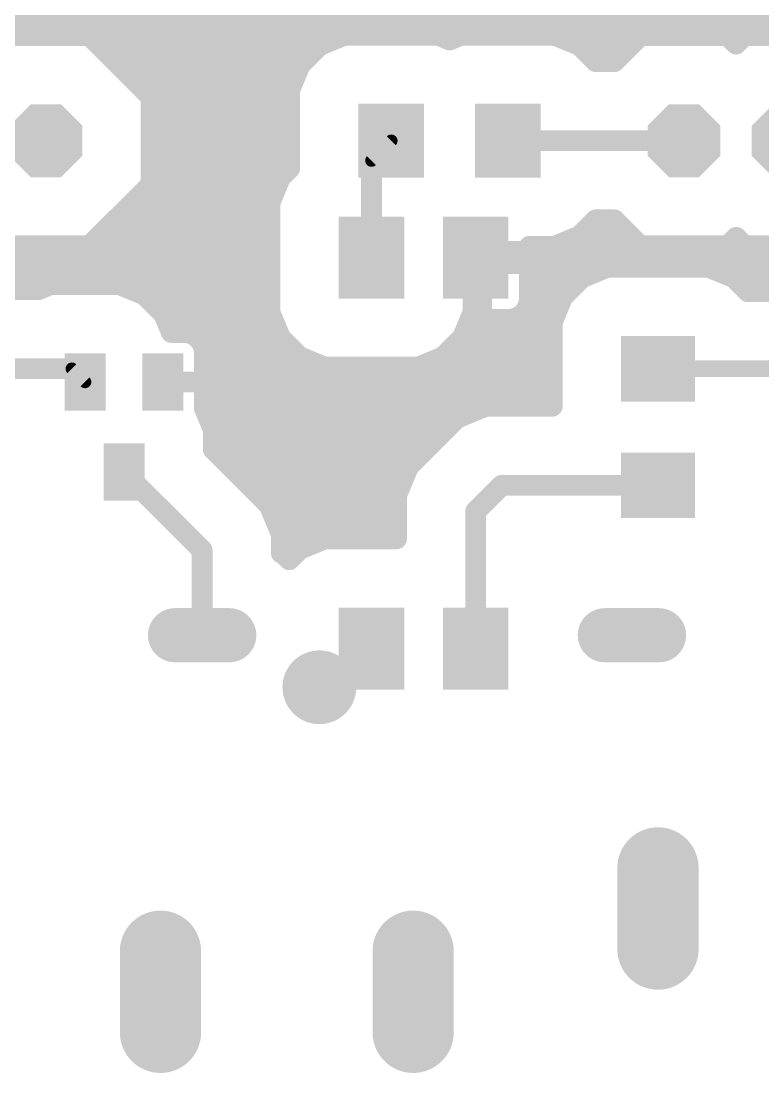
# Model space of a CAD drawing. Header units: millimetres. Extents: x 0 to 653, y 0 to 287.
# Drawn here: x 365.84 to 383.93, y 220.08 to 245.74 of the extents above; entities that cross this region are included whole.
import ezdxf

# ---------------------------------------------------------------- set-up
doc = ezdxf.new("R2010")
doc.units = ezdxf.units.MM
for name, color, linetype in [('1', 7, 'Continuous'), ('17', 7, 'Continuous'), ('18', 7, 'Continuous')]:
    doc.layers.add(name, color=color, linetype=linetype)

# ---------------------------------------------------------------- blocks, each defined once
blk = doc.blocks.new('LONGP100')
at = {"const_width": 1}
blk.add_lwpolyline([(-0.5, 0), (0.5, 0)], dxfattribs=at)
at = {"const_width": 0.5}
for points in [[(-0.5, 0.25, 1), (-0.5, -0.25)], [(0.5, -0.25, 1), (0.5, 0.25)]]:
    blk.add_lwpolyline(points, format="xyb", dxfattribs=at)
blk = doc.blocks.new('OCTAGONP')
at = {"const_width": 0.5}
blk.add_lwpolyline([(-0.25, -0.1036), (-0.25, 0.1036), (-0.1036, 0.25), (0.1036, 0.25), (0.25, 0.1036), (0.25, -0.1036), (0.1036, -0.25), (-0.1036, -0.25), (-0.25, -0.1036), (-0.25, 0.1036)], dxfattribs=at)
blk = doc.blocks.new('RECT')
blk.add_solid([(-0.5, -0.5), (0.5, -0.5), (-0.5, 0.5), (0.5, 0.5)])
blk = doc.blocks.new('ROUNDV')
at = {"const_width": 0.5}
blk.add_lwpolyline([(0, -0.25, 1), (0, 0.25, 1), (0, -0.25)], format="xyb", dxfattribs=at)

msp = doc.modelspace()

# ---------------------------------------------------------------- linework, layer by layer
at = {"layer": '1'}
for points, const_width in [([(407.982, 245.997), (262.943, 245.997)], 0.508), ([(411.295, 245.489), (262.943, 245.489)], 0.508), ([(365.386, 245.387), (367.511, 245.387)], 0.508), ([(367.511, 245.387), (369.014, 243.885)], 0.508), ([(373.119, 245.145), (373.735, 245.4)], 0.508), ([(373.735, 245.4), (376.002, 245.4)], 0.508), ([(376.002, 245.4), (376.291, 245.28)], 0.508), ([(376.291, 245.28), (376.579, 245.4)], 0.508), ([(376.579, 245.4), (378.846, 245.4)], 0.508), ([(378.846, 245.4), (379.462, 245.145)], 0.508), ([(380.308, 244.752), (380.943, 245.387)], 0.508), ([(380.943, 245.387), (383.068, 245.387)], 0.508), ([(383.068, 245.387), (383.276, 245.18)], 0.508), ([(383.276, 245.18), (383.483, 245.387)], 0.508), ([(383.483, 245.387), (385.608, 245.387)], 0.508), ([(372.648, 244.673), (373.119, 245.145)], 0.508), ([(379.462, 245.145), (379.855, 244.752)], 0.508), ([(372.955, 244.981), (367.917, 244.981)], 0.508), ([(380.537, 244.981), (379.626, 244.981)], 0.508), ([(372.392, 244.057), (372.648, 244.673)], 0.508), ([(379.855, 244.752), (380.308, 244.752)], 0.508), ([(372.565, 244.473), (368.425, 244.473)], 0.508), ([(372.392, 243.965), (368.933, 243.965)], 0.508), ([(369.014, 243.885), (369.014, 241.759)], 0.508), ([(372.392, 242.149), (372.392, 244.057)], 0.508), ([(372.392, 243.457), (369.014, 243.457)], 0.508), ([(372.392, 242.949), (369.014, 242.949)], 0.508), ([(382.006, 242.822), (377.713, 242.822)], 0.508), ([(374.869, 242.822), (374.386, 242.339)], 0.305), ([(372.392, 242.441), (369.014, 242.441)], 0.508), ([(374.386, 242.339), (374.386, 239.972)], 0.508), ([(372.165, 241.922), (372.392, 242.149)], 0.508), ([(372.176, 241.933), (369.014, 241.933)], 0.508), ([(371.909, 241.305), (372.165, 241.922)], 0.508), ([(369.014, 241.759), (367.511, 240.257)], 0.508), ([(371.959, 241.425), (368.679, 241.425)], 0.508), ([(371.909, 238.638), (371.909, 241.305)], 0.508), ([(371.909, 240.917), (368.171, 240.917)], 0.508), ([(379.855, 240.892), (379.462, 240.499)], 0.508), ([(380.308, 240.892), (379.855, 240.892)], 0.508), ([(380.943, 240.257), (380.308, 240.892)], 0.508), ([(367.511, 240.257), (365.386, 240.257)], 0.508), ([(371.909, 240.409), (367.663, 240.409)], 0.508), ([(378.846, 240.244), (378.234, 240.244)], 0.508), ([(378.234, 240.244), (378.234, 240.118)], 0.508), ([(379.462, 240.499), (378.846, 240.244)], 0.508), ([(380.791, 240.409), (379.244, 240.409)], 0.508), ([(383.068, 240.257), (380.943, 240.257)], 0.508), ([(383.276, 240.464), (383.068, 240.257)], 0.508), ([(383.331, 240.409), (383.221, 240.409)], 0.508), ([(383.483, 240.257), (383.276, 240.464)], 0.508), ([(385.608, 240.257), (383.483, 240.257)], 0.508), ([(378.234, 240.118), (377.072, 240.118)], 0.508), ([(377.072, 240.118), (377.072, 239.826)], 0.508), ([(371.909, 239.901), (358.974, 239.901)], 0.508), ([(377.072, 239.826), (376.862, 239.826)], 0.508), ([(376.862, 239.826), (376.862, 238.638)], 0.508), ([(390.007, 239.901), (377.072, 239.901)], 0.508), ([(377.072, 239.826), (378.234, 239.826)], 0.508), ([(377.072, 238.464), (377.072, 239.826)], 0.508), ([(378.234, 239.826), (378.234, 238.905)], 0.508), ([(379.52, 239.48), (380.136, 239.735)], 0.508), ([(380.136, 239.735), (382.606, 239.735)], 0.508), ([(382.606, 239.735), (383.222, 239.48)], 0.508), ([(379.048, 239.009), (379.52, 239.48)], 0.508), ([(383.222, 239.48), (383.563, 239.139)], 0.508), ([(371.909, 239.393), (365.212, 239.393)], 0.508), ([(366.27, 239.189), (366.57, 239.313)], 0.508), ([(366.57, 239.313), (368.237, 239.313)], 0.508), ([(368.237, 239.313), (368.853, 239.058)], 0.508), ([(377.072, 239.393), (376.862, 239.393)], 0.508), ([(379.432, 239.393), (378.234, 239.393)], 0.508), ([(390.007, 239.393), (383.309, 239.393)], 0.508), ([(365.415, 239.189), (366.27, 239.189)], 0.508), ([(368.853, 239.058), (369.324, 238.587)], 0.508), ([(378.793, 238.392), (379.048, 239.009)], 0.508), ([(383.563, 239.139), (384.245, 239.139)], 0.508), ([(371.909, 238.885), (369.026, 238.885)], 0.508), ([(377.072, 238.885), (376.862, 238.885)], 0.508), ([(378.199, 238.776), (378.132, 238.66)], 0.508), ([(378.234, 238.905), (378.199, 238.776)], 0.508), ([(378.997, 238.885), (378.228, 238.885)], 0.508), ([(369.324, 238.587), (369.507, 238.145)], 0.508), ([(372.165, 238.022), (371.909, 238.638)], 0.508), ([(376.862, 238.638), (376.607, 238.022)], 0.508), ([(377.793, 238.464), (377.072, 238.464)], 0.508), ([(377.922, 238.499), (377.793, 238.464)], 0.508), ([(378.038, 238.565), (377.922, 238.499)], 0.508), ([(378.132, 238.66), (378.038, 238.565)], 0.508), ([(372.018, 238.377), (369.411, 238.377)], 0.508), ([(378.793, 238.377), (376.754, 238.377)], 0.508), ([(378.793, 236.345), (378.793, 238.392)], 0.508), ([(369.507, 238.145), (369.87, 238.145)], 0.508), ([(369.87, 238.145), (369.999, 238.11)], 0.508), ([(369.999, 238.11), (370.115, 238.043)], 0.508), ([(370.115, 238.043), (370.21, 237.949)], 0.508), ([(370.21, 237.949), (370.277, 237.833)], 0.508), ([(372.636, 237.551), (372.165, 238.022)], 0.508), ([(376.607, 238.022), (376.135, 237.551)], 0.508), ([(372.318, 237.869), (370.256, 237.869)], 0.508), ([(370.277, 237.833), (370.311, 237.704)], 0.508), ([(370.311, 237.704), (370.311, 236.937)], 0.508), ([(378.793, 237.869), (376.454, 237.869)], 0.508), ([(373.252, 237.296), (372.636, 237.551)], 0.508), ([(376.135, 237.551), (375.519, 237.296)], 0.508), ([(363.273, 237.259), (367.081, 237.259)], 0.508), ([(373.094, 237.361), (370.311, 237.361)], 0.508), ([(375.519, 237.296), (373.252, 237.296)], 0.508), ([(378.793, 237.361), (375.677, 237.361)], 0.508), ([(381.371, 237.259), (385.179, 237.259)], 0.406), ([(367.081, 237.259), (367.403, 236.937)], 0.305), ([(370.311, 236.937), (369.613, 236.937)], 0.508), ([(369.613, 236.937), (369.613, 236.937)], 0.508), ([(369.613, 236.937), (370.311, 236.937)], 0.508), ([(370.311, 236.937), (370.311, 236.298)], 0.508), ([(378.793, 236.853), (370.311, 236.853)], 0.508), ([(377.176, 236.345), (370.311, 236.345)], 0.508), ([(370.311, 236.298), (370.53, 235.77)], 0.508), ([(376.467, 236.051), (377.177, 236.345)], 0.508), ([(377.177, 236.345), (378.793, 236.345)], 0.508), ([(375.289, 234.873), (376.467, 236.051)], 0.508), ([(376.253, 235.837), (370.502, 235.837)], 0.508), ([(370.53, 235.77), (370.53, 235.291)], 0.508), ([(375.745, 235.329), (370.53, 235.329)], 0.508), ([(370.53, 235.291), (371.895, 233.925)], 0.508), ([(374.995, 234.164), (375.289, 234.873)], 0.508), ([(370.258, 232.832), (368.353, 234.737)], 0.508), ([(375.267, 234.821), (370.999, 234.821)], 0.508), ([(376.926, 233.78), (377.561, 234.415)], 0.508), ([(381.371, 234.415), (377.561, 234.415)], 0.508), ([(375.057, 234.313), (371.507, 234.313)], 0.508), ([(374.995, 233.108), (374.995, 234.164)], 0.508), ([(371.895, 233.925), (372.189, 233.216)], 0.508), ([(374.995, 233.805), (371.945, 233.805)], 0.508), ([(376.926, 230.432), (376.926, 233.78)], 0.508), ([(374.995, 233.297), (372.155, 233.297)], 0.508), ([(372.189, 233.216), (372.189, 232.76)], 0.508), ([(372.636, 232.853), (373.252, 233.108)], 0.508), ([(373.252, 233.108), (374.995, 233.108)], 0.508), ([(370.258, 230.757), (370.258, 232.832)], 0.508), ([(372.382, 232.599), (372.636, 232.853)], 0.508), ([(372.572, 232.789), (372.189, 232.789)], 0.508), ([(372.189, 232.76), (372.242, 232.738)], 0.508), ([(372.242, 232.738), (372.382, 232.599)], 0.508), ([(374.061, 230.432), (373.116, 229.487)], 0.406), ([(374.386, 230.432), (374.061, 230.432)], 0.406)]:
    msp.add_lwpolyline(points, dxfattribs=dict(at, const_width=const_width))
for points, const_width in [([(367.421, 245.298, -1), (367.601, 245.477)], 0.254), ([(367.511, 245.514, -1), (367.511, 245.26)], 0.254), ([(373.735, 245.273, -1), (373.735, 245.527)], 0.254), ([(373.687, 245.517, -1), (373.784, 245.283)], 0.254), ([(375.954, 245.283, -1), (376.051, 245.517)], 0.254), ([(376.002, 245.527, -1), (376.002, 245.273)], 0.254), ([(376.579, 245.273, -1), (376.579, 245.527)], 0.254), ([(376.531, 245.517, -1), (376.628, 245.283)], 0.254), ([(378.798, 245.283, -1), (378.895, 245.517)], 0.254), ([(378.846, 245.527, -1), (378.846, 245.273)], 0.254), ([(380.943, 245.26, -1), (380.943, 245.514)], 0.254), ([(380.853, 245.477, -1), (381.033, 245.298)], 0.254), ([(382.979, 245.298, -1), (383.158, 245.477)], 0.254), ([(383.068, 245.514, -1), (383.068, 245.26)], 0.254), ([(383.483, 245.26, -1), (383.483, 245.514)], 0.254), ([(383.393, 245.477, -1), (383.573, 245.298)], 0.254), ([(373.168, 245.027, -1), (373.071, 245.262)], 0.254), ([(373.029, 245.234, -1), (373.209, 245.055)], 0.254), ([(376.339, 245.163, -1), (376.242, 245.398)], 0.254), ([(376.339, 245.398, -1), (376.242, 245.163)], 0.254), ([(379.373, 245.055, -1), (379.552, 245.234)], 0.254), ([(379.511, 245.262, -1), (379.414, 245.027)], 0.254), ([(383.366, 245.09, -1), (383.186, 245.27)], 0.254), ([(383.366, 245.27, -1), (383.186, 245.09)], 0.254), ([(367.917, 244.854, -1), (367.917, 245.108)], 0.254), ([(372.955, 245.108, -1), (372.955, 244.854)], 0.254), ([(379.626, 244.854, -1), (379.626, 245.108)], 0.254), ([(380.537, 245.108, -1), (380.537, 244.854)], 0.254), ([(372.737, 244.583, -1), (372.558, 244.763)], 0.254), ([(372.53, 244.722, -1), (372.765, 244.624)], 0.254), ([(379.855, 244.625, -1), (379.855, 244.879)], 0.254), ([(379.944, 244.842, -1), (379.765, 244.663)], 0.254), ([(380.398, 244.663, -1), (380.218, 244.842)], 0.254), ([(380.308, 244.879, -1), (380.308, 244.625)], 0.254), ([(368.425, 244.346, -1), (368.425, 244.6)], 0.254), ([(372.565, 244.6, -1), (372.565, 244.346)], 0.254), ([(368.933, 243.838, -1), (368.933, 244.092)], 0.254), ([(368.887, 243.885, -1), (369.141, 243.885)], 0.254), ([(369.103, 243.974, -1), (368.924, 243.795)], 0.254), ([(372.265, 244.057, -1), (372.519, 244.057)], 0.254), ([(372.51, 244.008, -1), (372.275, 244.106)], 0.254), ([(372.392, 244.092, -1), (372.392, 243.838)], 0.254), ([(369.014, 243.33, -1), (369.014, 243.584)], 0.254), ([(372.392, 243.584, -1), (372.392, 243.33)], 0.254), ([(369.014, 242.822, -1), (369.014, 243.076)], 0.254), ([(372.392, 243.076, -1), (372.392, 242.822)], 0.254), ([(377.713, 242.695, -1), (377.713, 242.949)], 0.254), ([(382.006, 242.949, -1), (382.006, 242.695)], 0.254), ([(374.815, 242.876, -1), (374.923, 242.768)], 0.152), ([(369.014, 242.314, -1), (369.014, 242.568)], 0.254), ([(372.392, 242.568, -1), (372.392, 242.314)], 0.254), ([(374.259, 242.339, -1), (374.513, 242.339)], 0.254), ([(372.303, 242.239, -1), (372.482, 242.06)], 0.254), ([(374.44, 242.285, -1), (374.332, 242.393)], 0.152), ([(369.014, 241.806, -1), (369.014, 242.06)], 0.254), ([(372.254, 241.832, -1), (372.075, 242.011)], 0.254), ([(372.047, 241.97, -1), (372.282, 241.873)], 0.254), ([(372.176, 242.06, -1), (372.176, 241.806)], 0.254), ([(372.519, 242.149, -1), (372.265, 242.149)], 0.254), ([(369.141, 241.759, -1), (368.887, 241.759)], 0.254), ([(368.924, 241.849, -1), (369.103, 241.67)], 0.254), ([(368.679, 241.298, -1), (368.679, 241.552)], 0.254), ([(371.782, 241.305, -1), (372.036, 241.305)], 0.254), ([(371.959, 241.552, -1), (371.959, 241.298)], 0.254), ([(372.027, 241.257, -1), (371.792, 241.354)], 0.254), ([(368.171, 240.79, -1), (368.171, 241.044)], 0.254), ([(371.909, 241.044, -1), (371.909, 240.79)], 0.254), ([(379.855, 240.765, -1), (379.855, 241.019)], 0.254), ([(379.765, 240.981, -1), (379.944, 240.802)], 0.254), ([(380.218, 240.802, -1), (380.398, 240.981)], 0.254), ([(380.308, 241.019, -1), (380.308, 240.765)], 0.254), ([(367.511, 240.384, -1), (367.511, 240.13)], 0.254), ([(367.663, 240.282, -1), (367.663, 240.536)], 0.254), ([(371.909, 240.536, -1), (371.909, 240.282)], 0.254), ([(378.234, 240.117, -1), (378.234, 240.371)], 0.254), ([(378.107, 240.244, -1), (378.361, 240.244)], 0.254), ([(378.846, 240.371, -1), (378.846, 240.117)], 0.254), ([(379.244, 240.282, -1), (379.244, 240.536)], 0.254), ([(379.552, 240.409, -1), (379.373, 240.589)], 0.254), ([(379.414, 240.617, -1), (379.511, 240.382)], 0.254), ([(380.791, 240.536, -1), (380.791, 240.282)], 0.254), ([(380.943, 240.13, -1), (380.943, 240.384)], 0.254), ([(383.068, 240.384, -1), (383.068, 240.13)], 0.254), ([(383.221, 240.282, -1), (383.221, 240.536)], 0.254), ([(383.186, 240.374, -1), (383.366, 240.554)], 0.254), ([(383.186, 240.554, -1), (383.366, 240.374)], 0.254), ([(383.331, 240.536, -1), (383.331, 240.282)], 0.254), ([(383.483, 240.13, -1), (383.483, 240.384)], 0.254), ([(367.601, 240.167, -1), (367.421, 240.346)], 0.254), ([(377.072, 239.991, -1), (377.072, 240.245)], 0.254), ([(376.945, 240.118, -1), (377.199, 240.118)], 0.254), ([(378.361, 240.118, -1), (378.107, 240.118)], 0.254), ([(378.234, 240.245, -1), (378.234, 239.991)], 0.254), ([(378.895, 240.127, -1), (378.798, 240.361)], 0.254), ([(381.033, 240.346, -1), (380.853, 240.167)], 0.254), ([(383.158, 240.167, -1), (382.979, 240.346)], 0.254), ([(383.573, 240.346, -1), (383.393, 240.167)], 0.254), ([(371.909, 240.028, -1), (371.909, 239.774)], 0.254), ([(374.513, 239.972, -1), (374.259, 239.972)], 0.254), ([(376.862, 239.699, -1), (376.862, 239.953)], 0.254), ([(376.735, 239.826, -1), (376.989, 239.826)], 0.254), ([(377.072, 239.774, -1), (377.072, 240.028)], 0.254), ([(377.072, 239.699, -1), (377.072, 239.953)], 0.254), ([(376.945, 239.826, -1), (377.199, 239.826)], 0.254), ([(377.072, 239.953, -1), (377.072, 239.699)], 0.254), ([(378.107, 239.826, -1), (378.361, 239.826)], 0.254), ([(378.234, 239.953, -1), (378.234, 239.699)], 0.254), ([(380.136, 239.608, -1), (380.136, 239.862)], 0.254), ([(380.087, 239.853, -1), (380.184, 239.618)], 0.254), ([(382.557, 239.618, -1), (382.654, 239.853)], 0.254), ([(382.606, 239.862, -1), (382.606, 239.608)], 0.254), ([(377.199, 239.826, -1), (376.945, 239.826)], 0.254), ([(379.43, 239.57, -1), (379.609, 239.39)], 0.254), ([(383.132, 239.39, -1), (383.312, 239.57)], 0.254), ([(366.57, 239.186, -1), (366.57, 239.44)], 0.254), ([(366.521, 239.431, -1), (366.618, 239.196)], 0.254), ([(368.188, 239.196, -1), (368.285, 239.431)], 0.254), ([(368.237, 239.44, -1), (368.237, 239.186)], 0.254), ([(371.909, 239.52, -1), (371.909, 239.266)], 0.254), ([(376.862, 239.266, -1), (376.862, 239.52)], 0.254), ([(377.072, 239.52, -1), (377.072, 239.266)], 0.254), ([(378.234, 239.266, -1), (378.234, 239.52)], 0.254), ([(379.568, 239.363, -1), (379.471, 239.597)], 0.254), ([(379.432, 239.52, -1), (379.432, 239.266)], 0.254), ([(383.27, 239.597, -1), (383.173, 239.363)], 0.254), ([(383.309, 239.266, -1), (383.309, 239.52)], 0.254), ([(366.319, 239.072, -1), (366.222, 239.307)], 0.254), ([(366.27, 239.316, -1), (366.27, 239.062)], 0.254), ([(368.763, 238.968, -1), (368.943, 239.148)], 0.254), ([(368.901, 239.175, -1), (368.804, 238.941)], 0.254), ([(379.138, 238.919, -1), (378.958, 239.098)], 0.254), ([(378.931, 239.057, -1), (379.165, 238.96)], 0.254), ([(383.563, 239.012, -1), (383.563, 239.266)], 0.254), ([(383.653, 239.228, -1), (383.474, 239.049)], 0.254), ([(369.026, 238.758, -1), (369.026, 239.012)], 0.254), ([(371.909, 239.012, -1), (371.909, 238.758)], 0.254), ([(376.862, 238.758, -1), (376.862, 239.012)], 0.254), ([(377.072, 239.012, -1), (377.072, 238.758)], 0.254), ([(378.089, 238.839, -1), (378.309, 238.712)], 0.254), ([(378.228, 238.758, -1), (378.228, 239.012)], 0.254), ([(378.361, 238.905, -1), (378.107, 238.905)], 0.254), ([(378.111, 238.938, -1), (378.356, 238.872)], 0.254), ([(378.997, 239.012, -1), (378.997, 238.758)], 0.254), ([(369.207, 238.538, -1), (369.442, 238.635)], 0.254), ([(369.414, 238.676, -1), (369.235, 238.497)], 0.254), ([(371.792, 238.59, -1), (372.027, 238.687)], 0.254), ([(372.036, 238.638, -1), (371.782, 238.638)], 0.254), ([(376.989, 238.638, -1), (376.735, 238.638)], 0.254), ([(376.745, 238.687, -1), (376.979, 238.59)], 0.254), ([(377.072, 238.337, -1), (377.072, 238.591)], 0.254), ([(377.826, 238.341, -1), (377.76, 238.587)], 0.254), ([(377.793, 238.591, -1), (377.793, 238.337)], 0.254), ([(377.985, 238.389, -1), (377.858, 238.609)], 0.254), ([(377.889, 238.621, -1), (377.955, 238.376)], 0.254), ([(378.127, 238.476, -1), (377.948, 238.655)], 0.254), ([(377.974, 238.675, -1), (378.101, 238.455)], 0.254), ([(378.242, 238.597, -1), (378.022, 238.724)], 0.254), ([(378.042, 238.75, -1), (378.222, 238.57)], 0.254), ([(378.322, 238.743, -1), (378.076, 238.809)], 0.254), ([(369.411, 238.25, -1), (369.411, 238.504)], 0.254), ([(372.018, 238.504, -1), (372.018, 238.25)], 0.254), ([(376.754, 238.25, -1), (376.754, 238.504)], 0.254), ([(377.199, 238.464, -1), (376.945, 238.464)], 0.254), ([(378.666, 238.392, -1), (378.92, 238.392)], 0.254), ([(378.91, 238.344, -1), (378.676, 238.441)], 0.254), ([(378.793, 238.504, -1), (378.793, 238.25)], 0.254), ([(369.507, 238.018, -1), (369.507, 238.272)], 0.254), ([(369.625, 238.194, -1), (369.39, 238.096)], 0.254), ([(369.837, 238.022, -1), (369.903, 238.268)], 0.254), ([(369.87, 238.272, -1), (369.87, 238.018)], 0.254), ([(369.936, 238, -1), (370.063, 238.22)], 0.254), ([(370.032, 238.233, -1), (369.966, 237.988)], 0.254), ([(370.025, 237.954, -1), (370.205, 238.133)], 0.254), ([(370.179, 238.153, -1), (370.052, 237.933)], 0.254), ([(370.1, 237.885, -1), (370.32, 238.012)], 0.254), ([(372.075, 237.933, -1), (372.254, 238.112)], 0.254), ([(372.282, 238.071, -1), (372.047, 237.974)], 0.254), ([(376.724, 237.974, -1), (376.49, 238.071)], 0.254), ([(376.517, 238.112, -1), (376.697, 237.933)], 0.254), ([(370.3, 238.039, -1), (370.12, 237.859)], 0.254), ([(370.256, 237.742, -1), (370.256, 237.996)], 0.254), ([(370.154, 237.8, -1), (370.399, 237.866)], 0.254), ([(370.387, 237.897, -1), (370.167, 237.77)], 0.254), ([(370.184, 237.704, -1), (370.438, 237.704)], 0.254), ([(372.318, 237.996, -1), (372.318, 237.742)], 0.254), ([(376.454, 237.742, -1), (376.454, 237.996)], 0.254), ([(378.793, 237.996, -1), (378.793, 237.742)], 0.254), ([(370.434, 237.737, -1), (370.189, 237.671)], 0.254), ([(372.588, 237.433, -1), (372.685, 237.668)], 0.254), ([(372.726, 237.641, -1), (372.546, 237.461)], 0.254), ([(376.225, 237.461, -1), (376.046, 237.641)], 0.254), ([(376.087, 237.668, -1), (376.184, 237.433)], 0.254), ([(367.081, 237.386, -1), (367.081, 237.132)], 0.254), ([(370.311, 237.234, -1), (370.311, 237.488)], 0.254), ([(373.094, 237.488, -1), (373.094, 237.234)], 0.254), ([(373.252, 237.169, -1), (373.252, 237.423)], 0.254), ([(373.301, 237.413, -1), (373.204, 237.178)], 0.254), ([(375.568, 237.178, -1), (375.471, 237.413)], 0.254), ([(375.519, 237.423, -1), (375.519, 237.169)], 0.254), ([(375.677, 237.234, -1), (375.677, 237.488)], 0.254), ([(378.793, 237.488, -1), (378.793, 237.234)], 0.254), ([(381.371, 237.157, -1), (381.371, 237.361)], 0.203), ([(367.027, 237.205, -1), (367.135, 237.313)], 0.152), ([(369.613, 236.81, -1), (369.613, 237.064)], 0.254), ([(369.568, 236.818, -1), (369.657, 237.056)], 0.254), ([(369.613, 236.81, -1), (369.613, 237.064)], 0.254), ([(369.657, 237.056, -1), (369.569, 236.818)], 0.254), ([(370.184, 236.937, -1), (370.438, 236.937)], 0.254), ([(370.311, 237.064, -1), (370.311, 236.81)], 0.254), ([(370.311, 237.064, -1), (370.311, 236.81)], 0.254), ([(367.457, 236.991, -1), (367.349, 236.883)], 0.152), ([(370.311, 236.726, -1), (370.311, 236.98)], 0.254), ([(370.438, 236.937, -1), (370.184, 236.937)], 0.254), ([(378.793, 236.98, -1), (378.793, 236.726)], 0.254), ([(370.311, 236.218, -1), (370.311, 236.472)], 0.254), ([(370.194, 236.249, -1), (370.429, 236.346)], 0.254), ([(370.438, 236.298, -1), (370.184, 236.298)], 0.254), ([(377.177, 236.218, -1), (377.177, 236.472)], 0.254), ([(377.128, 236.463, -1), (377.225, 236.228)], 0.254), ([(377.176, 236.472, -1), (377.176, 236.218)], 0.254), ([(378.92, 236.345, -1), (378.666, 236.345)], 0.254), ([(378.793, 236.472, -1), (378.793, 236.218)], 0.254), ([(376.516, 235.934, -1), (376.419, 236.169)], 0.254), ([(376.377, 236.141, -1), (376.557, 235.962)], 0.254), ([(370.502, 235.71, -1), (370.502, 235.964)], 0.254), ([(370.403, 235.77, -1), (370.657, 235.77)], 0.254), ([(370.647, 235.819, -1), (370.412, 235.722)], 0.254), ([(376.253, 235.964, -1), (376.253, 235.71)], 0.254), ([(370.53, 235.202, -1), (370.53, 235.456)], 0.254), ([(370.44, 235.201, -1), (370.619, 235.38)], 0.254), ([(370.657, 235.291, -1), (370.403, 235.291)], 0.254), ([(375.745, 235.456, -1), (375.745, 235.202)], 0.254), ([(375.172, 234.922, -1), (375.407, 234.825)], 0.254), ([(368.263, 234.647, -1), (368.443, 234.827)], 0.254), ([(370.999, 234.694, -1), (370.999, 234.948)], 0.254), ([(375.379, 234.784, -1), (375.199, 234.963)], 0.254), ([(375.267, 234.948, -1), (375.267, 234.694)], 0.254), ([(377.561, 234.288, -1), (377.561, 234.542)], 0.254), ([(377.471, 234.505, -1), (377.651, 234.325)], 0.254), ([(381.371, 234.542, -1), (381.371, 234.288)], 0.254), ([(371.507, 234.186, -1), (371.507, 234.44)], 0.254), ([(374.868, 234.164, -1), (375.122, 234.164)], 0.254), ([(375.113, 234.115, -1), (374.878, 234.213)], 0.254), ([(375.057, 234.44, -1), (375.057, 234.186)], 0.254), ([(371.777, 233.877, -1), (372.012, 233.974)], 0.254), ([(371.985, 234.015, -1), (371.805, 233.836)], 0.254), ([(371.945, 233.678, -1), (371.945, 233.932)], 0.254), ([(374.995, 233.932, -1), (374.995, 233.678)], 0.254), ([(376.799, 233.78, -1), (377.053, 233.78)], 0.254), ([(377.016, 233.69, -1), (376.836, 233.87)], 0.254), ([(372.155, 233.17, -1), (372.155, 233.424)], 0.254), ([(372.062, 233.216, -1), (372.316, 233.216)], 0.254), ([(372.306, 233.265, -1), (372.071, 233.167)], 0.254), ([(373.252, 232.981, -1), (373.252, 233.235)], 0.254), ([(373.204, 233.226, -1), (373.301, 232.991)], 0.254), ([(374.995, 233.424, -1), (374.995, 233.17)], 0.254), ([(374.995, 233.235, -1), (374.995, 232.981)], 0.254), ([(370.131, 232.832, -1), (370.385, 232.832)], 0.254), ([(372.685, 232.736, -1), (372.588, 232.97)], 0.254), ([(372.546, 232.943, -1), (372.726, 232.763)], 0.254), ([(375.122, 233.108, -1), (374.868, 233.108)], 0.254), ([(370.348, 232.922, -1), (370.168, 232.742)], 0.254), ([(372.189, 232.662, -1), (372.189, 232.916)], 0.254), ([(372.14, 232.643, -1), (372.237, 232.878)], 0.254), ([(372.316, 232.76, -1), (372.062, 232.76)], 0.254), ([(372.153, 232.648, -1), (372.332, 232.828)], 0.254), ([(372.291, 232.855, -1), (372.194, 232.621)], 0.254), ([(372.471, 232.509, -1), (372.292, 232.688)], 0.254), ([(372.471, 232.688, -1), (372.292, 232.509)], 0.254), ([(372.572, 232.916, -1), (372.572, 232.662)], 0.254), ([(370.385, 230.757, -1), (370.131, 230.757)], 0.254), ([(374.061, 230.33, -1), (374.061, 230.534)], 0.203), ([(373.989, 230.504, -1), (374.133, 230.36)], 0.203), ([(374.386, 230.534, -1), (374.386, 230.33)], 0.203), ([(377.053, 230.432, -1), (376.799, 230.432)], 0.254), ([(373.188, 229.415, -1), (373.044, 229.559)], 0.203)]:
    msp.add_lwpolyline(points, format="xyb", dxfattribs=dict(at, const_width=const_width))

# ---------------------------------------------------------------- block references
at = {"layer": '1', "xscale": -1.6}
for p, yscale in [((374.869, 242.822), 1.803), ((377.713, 242.822), 1.803), ((374.386, 230.432), 2), ((376.926, 230.432), 2)]:
    msp.add_blockref('RECT', p, dxfattribs=dict(at, yscale=yscale))
at = {"layer": '1'}
for p, xscale, yscale, rotation in [((374.386, 239.972), -1.6, 2, 180), ((376.926, 239.972), -1.6, 2, 180), ((381.371, 237.259), -1.6, 1.803, 270), ((367.403, 236.937), -1, 1.4, 180), ((369.303, 236.937), -1, 1.4, 180), ((368.353, 234.737), -1, 1.4, 180), ((381.371, 234.415), -1.6, 1.803, 270)]:
    msp.add_blockref('RECT', p, dxfattribs=dict(at, xscale=xscale, yscale=yscale, rotation=rotation))
at = {"layer": '17', "xscale": -1.778, "yscale": 1.778}
for p in [(366.448, 242.822), (366.448, 242.822), (382.006, 242.822), (382.006, 242.822), (384.546, 242.822), (384.546, 242.822)]:
    msp.add_blockref('OCTAGONP', p, dxfattribs=at)
at = {"layer": '17'}
for p, xscale, yscale, rotation in [((370.258, 230.757), -1.3208, 1.3208, 180), ((370.258, 230.757), -1.3208, 1.3208, 180), ((380.736, 230.757), -1.3208, 1.3208, 180), ((380.736, 230.757), -1.3208, 1.3208, 180), ((381.371, 224.089), -1.9812, 1.9812, 90), ((381.371, 224.089), -1.9812, 1.9812, 90), ((369.242, 222.057), -1.9812, 1.9812, 90), ((369.242, 222.057), -1.9812, 1.9812, 90), ((375.402, 222.057), -1.9812, 1.9812, 90), ((375.402, 222.057), -1.9812, 1.9812, 90)]:
    msp.add_blockref('LONGP100', p, dxfattribs=dict(at, xscale=xscale, yscale=yscale, rotation=rotation))
at = {"layer": '18', "xscale": -1.8, "yscale": 1.8}
msp.add_blockref('ROUNDV', (373.116, 229.487), dxfattribs=at)
msp.add_blockref('ROUNDV', (373.116, 229.487), dxfattribs=at)

doc.saveas('drawing.dxf')
